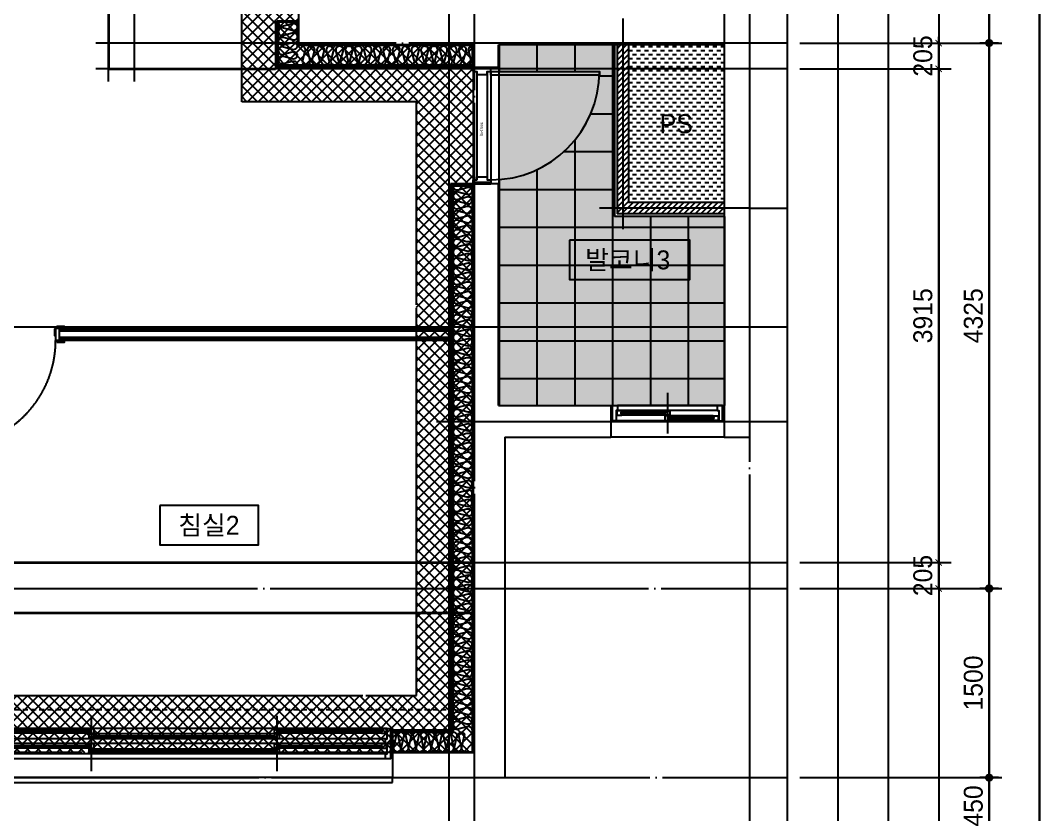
# Model space of a CAD drawing. Header units: millimetres. Extents: x -24416 to 92204, y -190080 to 23760.
# Drawn here: x 76903 to 84983, y -91058 to -84759 of the extents above; entities that cross this region are included whole.
import ezdxf
from ezdxf.enums import TextEntityAlignment as Align
from ezdxf.xclip import XClip

# ---------------------------------------------------------------- set-up
doc = ezdxf.new("R2010")
doc.units = ezdxf.units.MM
doc.header["$LTSCALE"] = 50
doc.header["$XCLIPFRAME"] = 0
for name, pattern in [('AUDIT_D_220706163347-0', [0]), ('CEN', [62, 60, -1, 0, -1]), ('HID', [2.5, 1.5, -1]), ('HIDDEN', [2, 1, -1]), ('U-121B(확장)1$0$H', [1.3, 0.8, -0.5]), ('평면도(기준)$0$CENTER2', [16.25, 15, -0.5, 0.25, -0.5])]:
    doc.linetypes.add(name, pattern=pattern)
doc.layers.get('defpoints').update_dxf_attribs({"color": 139})
for name, color, linetype in [('A-SOL252', 252, 'Continuous'), ('A_HAT', 8, 'Continuous'), ('AA-XXXX-DIMS', 7, 'Continuous'), ('AA-단열-바닥-욕실', 30, 'Continuous'), ('CEN_CON', 1, 'CEN'), ('CEN_WALL', 12, 'CEN'), ('CONC', 2, 'Continuous'), ('dan1', 7, 'HID'), ('DIM', 7, 'AUDIT_D_220706163347-0'), ('DOOR', 4, 'Continuous'), ('ELE3_CON', 7, 'Continuous'), ('ETC', 6, 'Continuous'), ('FIN', 6, 'Continuous'), ('HAT', 9, 'Continuous'), ('INS', 252, 'Continuous'), ('ROM', 7, 'AUDIT_D_220706163347-0'), ('SINA-F-FRAME', 4, 'Continuous'), ('U-121B(확장)1$0$커튼박스', 6, 'Continuous'), ('WAL', 3, 'Continuous'), ('WAL_DRY', 7, 'Continuous'), ('WIN', 4, 'Continuous'), ('X - 단위세대$0$ETC', 6, 'Continuous'), ('바닥타일', 8, 'Continuous'), ('실명', 3, 'AUDIT_D_220706163347-0'), ('실명박스', 7, 'AUDIT_D_220706163347-0'), ('평면도(기준)$0$1.EC-F-DOOR', 4, 'Continuous'), ('평면도(기준)$0$1.EC-F-DOOR-F', 4, 'Continuous'), ('확장', 8, 'HIDDEN')]:
    doc.layers.add(name, color=color, linetype=linetype)
for name, color, linetype, plot in [('AA-CEN', 1, 'CEN', False), ('Defpoint', 135, 'Continuous', False), ('MC', 135, 'Continuous', False), ('X - 단위세대$0$0_임시', 134, 'Continuous', False)]:
    doc.layers.add(name, color=color, linetype=linetype, plot=plot)
doc.styles.add('HAUD01', font='Dotum.ttf')
doc.styles.add('HAUD02', font='Dotum.ttf', dxfattribs={"width": 0.8})
doc.styles.add('맑은고딕', font='malgun.ttf', dxfattribs={"width": 0.9})
doc.dimstyles.new('DIM-50', dxfattribs={"dimscale": 50, "dimtxt": 3, "dimasz": 1, "dimexe": 2, "dimexo": 2, "dimgap": 1, "dimtad": 1, "dimdec": 0, "dimzin": 0, "dimdsep": 46, "dimtxsty": '맑은고딕', "dimblk1": 'DIMDOT', "dimblk2": 'DIMDOT', "dimsah": 1, "dimcen": 0.09, "dimdle": 2, "dimclrd": 7, "dimclre": 7, "dimclrt": 3, "dimadec": 0, "dimazin": 0, "dimtfac": 1, "dimtdec": 0, "dimtix": 1, "dimtmove": 2, "dimatfit": 3, "dimldrblk": 'DIMDOT', "dimfxl": 1, "dimtolj": 1, "dimtzin": 0, "dimarcsym": 0})
doc.dimstyles.new('MCDIM-50', dxfattribs={"dimscale": 50, "dimtxt": 3, "dimasz": 1, "dimexe": 2, "dimexo": 2, "dimgap": 1, "dimtad": 1, "dimdec": 0, "dimzin": 0, "dimdsep": 46, "dimtxsty": '맑은고딕', "dimblk1": 'ARCHTICK', "dimblk2": 'ARCHTICK', "dimsah": 1, "dimcen": 0.09, "dimdle": 2, "dimclrd": 7, "dimclre": 7, "dimclrt": 3, "dimadec": 0, "dimazin": 0, "dimtfac": 1, "dimtdec": 0, "dimtix": 1, "dimtmove": 2, "dimatfit": 3, "dimldrblk": 'ARCHTICK', "dimfxl": 1, "dimtolj": 1, "dimtzin": 0, "dimarcsym": 0})

# ---------------------------------------------------------------- blocks, each defined once
blk = doc.blocks.new('insul1')
blk.add_lwpolyline([(0, 0, 0.480617), (0.146, 0.183), (0.004, 0.817, -1.249969), (0.296, 0.817), (0.154, 0.183, 0.480617), (0.3, 0, 0.480617)], format="xyb")
blk = doc.blocks.new('WIN_이중창_3300-2')
at = {"layer": 'Defpoint'}
for p, q in [((-15, 240), (-15, 0)), ((3285, 240), (3285, 0))]:
    blk.add_line(p, q, dxfattribs=at)
at = {"layer": 'WIN'}
for p, q in [((900, -100), (900, 340)), ((2370, -100), (2370, 340))]:
    blk.add_line(p, q, dxfattribs=at)
at = {"layer": 'WIN', "color": 8}
for p, q in [((3242, 240), (28, 240)), ((880, 237), (73, 237)), ((880, 202), (73, 202)), ((2350, 196), (920, 196)), ((3197, 237), (2390, 237)), ((3197, 202), (2390, 202)), ((3230, 158), (40, 158)), ((3230, 120), (40, 120)), ((880, 117), (73, 117)), ((880, 82), (73, 82)), ((2350, 161), (920, 161)), ((3197, 117), (2390, 117)), ((3197, 82), (2390, 82)), ((3230, 38), (40, 38)), ((3230, 0), (40, 0)), ((2350, 76), (920, 76)), ((2350, 41), (920, 41))]:
    blk.add_line(p, q, dxfattribs=at)
at = {"layer": 'WIN'}
for points in [[(40, 158), (28, 158), (28, 240), (0, 240), (0, 120), (40, 120), (40, 158)], [(73, 216.5), (73, 202), (33, 202), (33, 237), (73, 237), (73, 222.5)], [(887, 222.5), (887, 216.5), (66, 216.5), (66, 222.5), (887, 222.5)], [(880, 216.5), (880, 202), (920, 202), (920, 237), (880, 237), (880, 222.5)], [(920, 175.5), (920, 161), (880, 161), (880, 196), (920, 196), (920, 181.5)], [(2357, 181.5), (2357, 175.5), (913, 175.5), (913, 181.5), (2357, 181.5)], [(2390, 216.5), (2390, 202), (2350, 202), (2350, 237), (2390, 237), (2390, 222.5)], [(2350, 175.5), (2350, 161), (2390, 161), (2390, 196), (2350, 196), (2350, 181.5)], [(3204, 222.5), (3204, 216.5), (2383, 216.5), (2383, 222.5), (3204, 222.5)], [(3197, 216.5), (3197, 202), (3237, 202), (3237, 237), (3197, 237), (3197, 222.5)], [(3230, 158), (3242, 158), (3242, 240), (3270, 240), (3270, 120), (3230, 120), (3230, 158)], [(40, 38), (28, 38), (28, 120), (0, 120), (0, 0), (40, 0), (40, 38)], [(73, 96.5), (73, 82), (33, 82), (33, 117), (73, 117), (73, 102.5)], [(887, 102.5), (887, 96.5), (66, 96.5), (66, 102.5), (887, 102.5)], [(880, 96.5), (880, 82), (920, 82), (920, 117), (880, 117), (880, 102.5)], [(2390, 96.5), (2390, 82), (2350, 82), (2350, 117), (2390, 117), (2390, 102.5)], [(3204, 102.5), (3204, 96.5), (2383, 96.5), (2383, 102.5), (3204, 102.5)], [(3197, 96.5), (3197, 82), (3237, 82), (3237, 117), (3197, 117), (3197, 102.5)], [(3230, 38), (3242, 38), (3242, 120), (3270, 120), (3270, 0), (3230, 0), (3230, 38)], [(920, 55.5), (920, 41), (880, 41), (880, 76), (920, 76), (920, 61.5)], [(2357, 61.5), (2357, 55.5), (913, 55.5), (913, 61.5), (2357, 61.5)], [(2350, 55.5), (2350, 41), (2390, 41), (2390, 76), (2350, 76), (2350, 61.5)]]:
    blk.add_lwpolyline(points, dxfattribs=at)
blk = doc.blocks.new('PD-900(140)')
at = {"layer": 'DOOR'}
for p, q in [((20, 140), (880, 140)), ((20, 110), (880, 110)), ((20, 30), (880, 30)), ((20, 0), (880, 0))]:
    blk.add_line(p, q, dxfattribs=at)
blk.add_lwpolyline([(20, 140), (20, 1000), (50, 1000), (50, 140), (20, 140)], dxfattribs=at)
for points in [[(45, 110), (20, 110), (20, 140), (0, 140), (0, 0), (20, 0), (20, 30), (45, 30)], [(855, 110), (880, 110), (880, 140), (900, 140), (900, 0), (880, 0), (880, 30), (855, 30)]]:
    blk.add_lwpolyline(points, close=True, dxfattribs=at)
blk.add_arc((20, 140), 860, 0, 90, dxfattribs=at)
at = {"layer": 'X - 단위세대$0$0_임시'}
for p, q in [((-10, 0), (-10, 140)), ((910, 0), (910, 140))]:
    blk.add_line(p, q, dxfattribs=at)
at = {"layer": 'X - 단위세대$0$0_임시', "style": 'HAUD02'}
blk.add_text('900(140)', height=20, dxfattribs=at).set_placement((479.3, 65.4), align=Align.MIDDLE)
blk = doc.blocks.new('WIN_900_단창2')
at = {"layer": 'Defpoint'}
for p, q in [((-15, 120), (-15, 0)), ((885, 120), (885, 0))]:
    blk.add_line(p, q, dxfattribs=at)
at = {"layer": 'WIN'}
blk.add_line((435, 220), (435, -100), dxfattribs=at)
at = {"layer": 'WIN', "color": 8}
for p, q in [((830, 120), (40, 120)), ((830, 82), (40, 82)), ((842, 0), (28, 0)), ((415, 79), (73, 79)), ((415, 44), (73, 44)), ((797, 38), (455, 38)), ((797, 3), (455, 3))]:
    blk.add_line(p, q, dxfattribs=at)
at = {"layer": 'WIN'}
for points in [[(40, 82), (28, 82), (28, 0), (0, 0), (0, 120), (40, 120), (40, 82)], [(830, 82), (842, 82), (842, 0), (870, 0), (870, 120), (830, 120), (830, 82)], [(73, 64.5), (73, 79), (33, 79), (33, 44), (73, 44), (73, 58.5)], [(422, 58.5), (422, 64.5), (66, 64.5), (66, 58.5), (422, 58.5)], [(415, 64.5), (415, 79), (455, 79), (455, 44), (415, 44), (415, 58.5)], [(455, 23.5), (455, 38), (415, 38), (415, 3), (455, 3), (455, 17.5)], [(804, 17.5), (804, 23.5), (448, 23.5), (448, 17.5), (804, 17.5)], [(797, 23.5), (797, 38), (837, 38), (837, 3), (797, 3), (797, 17.5)]]:
    blk.add_lwpolyline(points, dxfattribs=at)
blk = doc.blocks.new('A$C3C3C21E6')
at = {"layer": '평면도(기준)$0$1.EC-F-DOOR'}
blk.add_lwpolyline([(70, -210), (70, -1049.6), (106, -1049.6), (106, -210), (70, -210)], dxfattribs=at)
at = {"layer": '평면도(기준)$0$1.EC-F-DOOR', "color": 8}
for points in [[(60, -969.6), (10, -969.6), (10, -789.6), (30, -789.6), (30, -949.6), (60, -949.6)], [(116.1, -969.6), (166.1, -969.6), (166.1, -789.6), (146.1, -789.6), (146.1, -949.6), (116.1, -949.6)]]:
    blk.add_lwpolyline(points, dxfattribs=at)
for points in [[(70, -929.6), (70, -989.6), (60, -989.6), (60, -929.6)], [(106, -929.6), (106, -989.6), (116, -989.6), (116, -929.6)]]:
    blk.add_lwpolyline(points, close=True, dxfattribs=at)
at = {"layer": '평면도(기준)$0$1.EC-F-DOOR', "color": 1, "linetype": '평면도(기준)$0$CENTER2', "ltscale": 6}
blk.add_arc((69.4, -209.7), 840.6, 272.49818, 359.98243, dxfattribs=at)
at = {"layer": '평면도(기준)$0$1.EC-F-DOOR-F'}
for points in [[(60, -110), (40, -110), (0, -110), (0, -98), (60, -98)], [(40, -110), (70, -110), (70, -210), (40, -210)], [(70, -120), (80, -120), (80, -170), (70, -170)], [(910, -120), (900, -120), (900, -170), (910, -170)], [(940, -110), (910, -110), (910, -210), (940, -210)], [(920, -110), (940, -110), (980, -110), (980, -98), (920, -98)], [(0, -222), (60, -222), (60, -210), (0, -210)], [(920, -222), (980, -222), (980, -210), (920, -210)]]:
    blk.add_lwpolyline(points, close=True, dxfattribs=at)
blk = doc.blocks.new('U-121B(확장)1', base_point=(292391.8, -178477.8))
at = {"layer": 'A-SOL252'}
h = blk.add_hatch(dxfattribs=at)
h.set_pattern_fill('DASH', color=256, scale=10, style=0)
h.set_pattern_definition([(0, (0, 1045), (31.75, 31.75), [31.75, -31.75])])
h.paths.add_polyline_path([(317061.8, -172217.8), (316301.8, -172217.8), (316301.8, -173467.8), (317061.8, -173467.8)])
at = {"layer": 'A_HAT'}
h = blk.add_hatch(dxfattribs=at)
h.set_pattern_fill('ANSI31', color=256, scale=10, style=0)
h.set_pattern_definition([(45, (0, 1045), (-22.4506403, 22.4506403), [])])
h.paths.add_polyline_path([(316301.8, -172217.8), (316211.8, -172217.8), (316211.8, -173557.8), (317061.8, -173557.8), (317061.8, -173467.8), (316301.8, -173467.8)])
at = {"layer": '바닥타일'}
h = blk.add_hatch(dxfattribs=at)
h.set_pattern_fill('_USER', color=256, scale=300, double=1, pattern_type=0)
h.set_pattern_definition([(0, (0, 0), (0, 300), []), (90, (0, 0), (-300, 2e-14), [])])
edge = h.paths.add_edge_path()
edge.add_line((315271.8, -175077.8), (315271.8, -173285.7))
edge.add_arc((315211.8, -172427.8), 860, 274.00064, 359.99999)
edge.add_line((316071.8, -172427.8), (315271.8, -172427.8))
edge.add_line((315271.8, -172427.8), (315271.8, -172217.8))
edge.add_line((315271.8, -172217.8), (316191.8, -172217.8))
edge.add_line((316191.8, -172217.8), (316191.8, -173577.8))
edge.add_line((316191.8, -173577.8), (317061.8, -173577.8))
edge.add_line((317061.8, -173577.8), (317061.8, -175077.8))
edge.add_line((317061.8, -175077.8), (315271.8, -175077.8))
at = {"layer": 'CEN_CON'}
for p, q in [((317261.8, -163222.8), (317261.8, -178777.8)), ((315081.8, -178777.8), (315081.8, -170502.8)), ((314781.8, -175202.8), (317561.8, -175202.8)), ((310371.8, -178027.8), (317561.8, -178027.8))]:
    blk.add_line(p, q, dxfattribs=at)
at = {"layer": 'CEN_WALL'}
for p, q in [((312386.8, -172507.8), (312386.8, -163222.8)), ((316256.8, -172007.8), (316256.8, -173677.8)), ((317561.8, -172202.8), (312081.8, -172202.8)), ((317261.8, -173512.8), (316071.8, -173512.8)), ((310361.8, -176527.8), (317561.8, -176527.8))]:
    blk.add_line(p, q, dxfattribs=at)
at = {"layer": 'CONC'}
for p, q in [((313686.8, -172017.8), (313686.8, -172217.8)), ((317261.8, -172017.8), (317261.8, -174877.8)), ((315071.8, -172217.8), (313686.8, -172217.8)), ((315071.8, -172397.8), (315071.8, -172217.8)), ((317061.8, -172217.8), (315271.8, -172217.8)), ((315271.8, -172397.8), (315271.8, -172217.8)), ((317061.8, -172217.8), (317061.8, -174877.8)), ((315271.8, -172397.8), (315071.8, -172397.8)), ((315071.8, -173317.8), (315071.8, -177827.8)), ((315271.8, -173317.8), (315071.8, -173317.8)), ((315271.8, -175077.8), (315271.8, -173317.8)), ((317061.8, -174877.8), (317061.8, -175077.8)), ((317261.8, -174877.8), (317261.8, -175327.8)), ((315271.8, -175077.8), (316161.8, -175077.8)), ((316161.8, -175077.8), (316161.8, -175327.8)), ((317061.8, -175077.8), (317061.8, -175327.8)), ((315321.8, -175327.8), (316161.8, -175327.8)), ((315321.8, -175327.8), (315321.8, -178027.8)), ((317061.8, -175327.8), (317261.8, -175327.8)), ((314431.8, -177827.8), (315071.8, -177827.8)), ((314431.8, -177827.8), (314431.8, -178027.8)), ((314431.8, -178027.8), (315321.8, -178027.8))]:
    blk.add_line(p, q, dxfattribs=at)
at = {"layer": 'dan1'}
for p, q in [((313236.8, -172667.8), (313236.8, -171012.8)), ((314621.8, -172667.8), (313236.8, -172667.8)), ((314621.8, -177377.8), (314621.8, -172667.8)), ((311121.8, -177377.8), (314621.8, -177377.8))]:
    blk.add_line(p, q, dxfattribs=at)
at = {"layer": 'ELE3_CON'}
for p, q in [((317261.8, -169387.8), (317261.8, -172862.8)), ((317061.8, -169587.8), (317061.8, -172862.8)), ((317061.8, -175327.8), (316161.8, -175327.8)), ((314431.8, -178027.8), (311131.8, -178027.8))]:
    blk.add_line(p, q, dxfattribs=at)
at = {"layer": 'FIN'}
for p in [(316191.8, -172217.8), (317061.8, -173577.8)]:
    blk.add_line(p, (316191.8, -173577.8), dxfattribs=at)
at = {"layer": 'INS'}
for p, q in [((313526.8, -172377.8), (313526.8, -172037.8)), ((313681.8, -172037.8), (313526.8, -172037.8)), ((313681.8, -172222.8), (313681.8, -172037.8)), ((315066.8, -172222.8), (313681.8, -172222.8)), ((315066.8, -172377.8), (315066.8, -172222.8)), ((315066.8, -172377.8), (313526.8, -172377.8)), ((314911.8, -177667.8), (314911.8, -173337.8)), ((315066.8, -173337.8), (314911.8, -173337.8)), ((315066.8, -177822.8), (315066.8, -173337.8)), ((314416.8, -177667.8), (314911.8, -177667.8)), ((314416.8, -177822.8), (315066.8, -177822.8))]:
    blk.add_line(p, q, dxfattribs=at)
for points in [[(313526.8, -172037.8, 0.524856), (313567.4, -172065.8), (313636.1, -172047.2, -1.449198), (313636.1, -172103.3), (313567.4, -172084.7, 0.524856), (313526.8, -172112.8, 0.524856), (313567.4, -172140.8), (313636.1, -172122.2, -1.449198), (313636.1, -172178.3), (313567.4, -172159.7, 0.524856), (313526.8, -172187.8, 0.524856), (313567.4, -172215.8), (313636.1, -172197.2, -1.449198), (313636.1, -172253.3), (313567.4, -172234.7, 0.524856), (313526.8, -172262.8, 0.524856), (313567.4, -172290.8), (313636.1, -172272.2, -1.449198), (313636.1, -172328.3), (313567.4, -172309.7, 0.524856), (313526.8, -172337.8, 0.524856), (313567.4, -172365.8), (313636.1, -172347.2, -0.551833), (313676.7, -172377.8, -0.551833)], [(315061.8, -172227.8, 0.524856), (315033.7, -172268.4), (315052.3, -172337.1, -1.449198), (314996.2, -172337.1), (315014.8, -172268.4, 0.524856), (314986.8, -172227.8, 0.524856), (314958.7, -172268.4), (314977.3, -172337.1, -1.449198), (314921.2, -172337.1), (314939.8, -172268.4, 0.524856), (314911.8, -172227.8, 0.524856), (314883.7, -172268.4), (314902.3, -172337.1, -1.449198), (314846.2, -172337.1), (314864.8, -172268.4, 0.524856), (314836.8, -172227.8, 0.524856), (314808.7, -172268.4), (314827.3, -172337.1, -1.449198), (314771.2, -172337.1), (314789.8, -172268.4, 0.524856), (314761.8, -172227.8, 0.524856), (314733.7, -172268.4), (314752.3, -172337.1, -1.449198), (314696.2, -172337.1), (314714.8, -172268.4, 0.524856), (314686.8, -172227.8, 0.524856), (314658.7, -172268.4), (314677.3, -172337.1, -1.449198), (314621.2, -172337.1), (314639.8, -172268.4, 0.524856), (314611.8, -172227.8, 0.524856), (314583.7, -172268.4), (314602.3, -172337.1, -1.449198), (314546.2, -172337.1), (314564.8, -172268.4, 0.524856), (314536.8, -172227.8, 0.524856), (314508.7, -172268.4), (314527.3, -172337.1, -1.449198), (314471.2, -172337.1), (314489.8, -172268.4, 0.524856), (314461.8, -172227.8, 0.524856), (314433.7, -172268.4), (314452.3, -172337.1, -1.449198), (314396.2, -172337.1), (314414.8, -172268.4, 0.524856), (314386.8, -172227.8, 0.524856), (314358.7, -172268.4), (314377.3, -172337.1, -1.449198), (314321.2, -172337.1), (314339.8, -172268.4, 0.524856), (314311.8, -172227.8, 0.524856), (314283.7, -172268.4), (314302.3, -172337.1, -1.449198), (314246.2, -172337.1), (314264.8, -172268.4, 0.524856), (314236.8, -172227.8, 0.524856), (314208.7, -172268.4), (314227.3, -172337.1, -1.449198), (314171.2, -172337.1), (314189.8, -172268.4, 0.524856), (314161.8, -172227.8, 0.524856), (314133.7, -172268.4), (314152.3, -172337.1, -1.449198), (314096.2, -172337.1), (314114.8, -172268.4, 0.524856), (314086.8, -172227.8, 0.524856), (314058.7, -172268.4), (314077.3, -172337.1, -1.449198), (314021.2, -172337.1), (314039.8, -172268.4, 0.524856), (314011.8, -172227.8, 0.524856), (313983.7, -172268.4), (314002.3, -172337.1, -1.449198), (313946.2, -172337.1), (313964.8, -172268.4, 0.524856), (313936.8, -172227.8, 0.524856), (313908.7, -172268.4), (313927.3, -172337.1, -1.449198), (313871.2, -172337.1), (313889.8, -172268.4, 0.524856), (313861.8, -172227.8, 0.524856), (313833.7, -172268.4), (313852.3, -172337.1, -1.449198), (313796.2, -172337.1), (313814.8, -172268.4, 0.524856), (313786.8, -172227.8, 0.524856), (313758.7, -172268.4), (313777.3, -172337.1, -1.449198), (313721.2, -172337.1), (313739.8, -172268.4, 0.524856), (313711.8, -172227.8)], [(314911.8, -173337.8, 0.524856), (314952.4, -173365.8), (315021.1, -173347.2, -1.449198), (315021.1, -173403.3), (314952.4, -173384.7, 0.524856), (314911.8, -173412.8, 0.524856), (314952.4, -173440.8), (315021.1, -173422.2, -1.449198), (315021.1, -173478.3), (314952.4, -173459.7, 0.524856), (314911.8, -173487.8, 0.524856), (314952.4, -173515.8), (315021.1, -173497.2, -1.449198), (315021.1, -173553.3), (314952.4, -173534.7, 0.524856), (314911.8, -173562.8, 0.524856), (314952.4, -173590.8), (315021.1, -173572.2, -1.449198), (315021.1, -173628.3), (314952.4, -173609.7, 0.524856), (314911.8, -173637.8, 0.524856), (314952.4, -173665.8), (315021.1, -173647.2, -1.449198), (315021.1, -173703.3), (314952.4, -173684.7, 0.524856), (314911.8, -173712.8, 0.524856), (314952.4, -173740.8), (315021.1, -173722.2, -1.449198), (315021.1, -173778.3), (314952.4, -173759.7, 0.524856), (314911.8, -173787.8, 0.524856), (314952.4, -173815.8), (315021.1, -173797.2, -1.449198), (315021.1, -173853.3), (314952.4, -173834.7, 0.524856), (314911.8, -173862.8, 0.524856), (314952.4, -173890.8), (315021.1, -173872.2, -1.449198), (315021.1, -173928.3), (314952.4, -173909.7, 0.524856), (314911.8, -173937.8, 0.524856), (314952.4, -173965.8), (315021.1, -173947.2, -1.449198), (315021.1, -174003.3), (314952.4, -173984.7, 0.524856), (314911.8, -174012.8, 0.524856), (314952.4, -174040.8), (315021.1, -174022.2, -1.449198), (315021.1, -174078.3), (314952.4, -174059.7, 0.524856), (314911.8, -174087.8, 0.524856), (314952.4, -174115.8), (315021.1, -174097.2, -1.449198), (315021.1, -174153.3), (314952.4, -174134.7, 0.524856), (314911.8, -174162.8, 0.524856), (314952.4, -174190.8), (315021.1, -174172.2, -1.449198), (315021.1, -174228.3), (314952.4, -174209.7, 0.524856), (314911.8, -174237.8, 0.524856), (314952.4, -174265.8), (315021.1, -174247.2, -1.449198), (315021.1, -174303.3), (314952.4, -174284.7, 0.524856), (314911.8, -174312.8, 0.524856), (314952.4, -174340.8), (315021.1, -174322.2, -1.449198), (315021.1, -174378.3), (314952.4, -174359.7, 0.524856), (314911.8, -174387.8, 0.524856), (314952.4, -174415.8), (315021.1, -174397.2, -1.449198), (315021.1, -174453.3), (314952.4, -174434.7, 0.524856), (314911.8, -174462.8, 0.524856), (314952.4, -174490.8), (315021.1, -174472.2, -1.449198), (315021.1, -174528.3), (314952.4, -174509.7, 0.524856), (314911.8, -174537.8, 0.524856), (314952.4, -174565.8), (315021.1, -174547.2, -1.449198), (315021.1, -174603.3), (314952.4, -174584.7, 0.524856), (314911.8, -174612.8, 0.524856), (314952.4, -174640.8), (315021.1, -174622.2, -1.449198), (315021.1, -174678.3), (314952.4, -174659.7, 0.524856), (314911.8, -174687.8, 0.524856), (314952.4, -174715.8), (315021.1, -174697.2, -1.449198), (315021.1, -174753.3), (314952.4, -174734.7, 0.524856), (314911.8, -174762.8, 0.524856), (314952.4, -174790.8), (315021.1, -174772.2, -1.449198), (315021.1, -174828.3), (314952.4, -174809.7, 0.524856), (314911.8, -174837.8, 0.524856), (314952.4, -174865.8), (315021.1, -174847.2, -1.449198), (315021.1, -174903.3), (314952.4, -174884.7, 0.524856), (314911.8, -174912.8, 0.524856), (314952.4, -174940.8), (315021.1, -174922.2, -1.449198), (315021.1, -174978.3), (314952.4, -174959.7, 0.524856), (314911.8, -174987.8, 0.524856), (314952.4, -175015.8), (315021.1, -174997.2, -1.449198), (315021.1, -175053.3), (314952.4, -175034.7, 0.524856), (314911.8, -175062.8, 0.524856), (314952.4, -175090.8), (315021.1, -175072.2, -1.449198), (315021.1, -175128.3), (314952.4, -175109.7, 0.524856), (314911.8, -175137.8, 0.524856), (314952.4, -175165.8), (315021.1, -175147.2, -1.449198), (315021.1, -175203.3), (314952.4, -175184.7, 0.524856), (314911.8, -175212.8, 0.524856), (314952.4, -175240.8), (315021.1, -175222.2, -1.449198), (315021.1, -175278.3), (314952.4, -175259.7, 0.524856), (314911.8, -175287.8, 0.524856), (314952.4, -175315.8), (315021.1, -175297.2, -1.449198), (315021.1, -175353.3), (314952.4, -175334.7, 0.524856), (314911.8, -175362.8, 0.524856), (314952.4, -175390.8), (315021.1, -175372.2, -1.449198), (315021.1, -175428.3), (314952.4, -175409.7, 0.524856), (314911.8, -175437.8, 0.524856), (314952.4, -175465.8), (315021.1, -175447.2, -1.449198), (315021.1, -175503.3), (314952.4, -175484.7, 0.524856), (314911.8, -175512.8, 0.524856), (314952.4, -175540.8), (315021.1, -175522.2, -1.449198), (315021.1, -175578.3), (314952.4, -175559.7, 0.524856), (314911.8, -175587.8, 0.524856), (314952.4, -175615.8), (315021.1, -175597.2, -1.449198), (315021.1, -175653.3), (314952.4, -175634.7, 0.524856), (314911.8, -175662.8, 0.524856), (314952.4, -175690.8), (315021.1, -175672.2, -1.449198), (315021.1, -175728.3), (314952.4, -175709.7, 0.524856), (314911.8, -175737.8, 0.524856), (314952.4, -175765.8), (315021.1, -175747.2, -1.449198), (315021.1, -175803.3), (314952.4, -175784.7, 0.524856), (314911.8, -175812.8, 0.524856), (314952.4, -175840.8), (315021.1, -175822.2, -1.449198), (315021.1, -175878.3), (314952.4, -175859.7, 0.524856), (314911.8, -175887.8, 0.524856), (314952.4, -175915.8), (315021.1, -175897.2, -1.449198), (315021.1, -175953.3), (314952.4, -175934.7, 0.524856), (314911.8, -175962.8, 0.524856), (314952.4, -175990.8), (315021.1, -175972.2, -1.449198), (315021.1, -176028.3), (314952.4, -176009.7, 0.524856), (314911.8, -176037.8, 0.524856), (314952.4, -176065.8), (315021.1, -176047.2, -1.449198), (315021.1, -176103.3), (314952.4, -176084.7, 0.524856), (314911.8, -176112.8, 0.524856), (314952.4, -176140.8), (315021.1, -176122.2, -1.449198), (315021.1, -176178.3), (314952.4, -176159.7, 0.524856), (314911.8, -176187.8, 0.524856), (314952.4, -176215.8), (315021.1, -176197.2, -1.449198), (315021.1, -176253.3), (314952.4, -176234.7, 0.524856), (314911.8, -176262.8, 0.524856), (314952.4, -176290.8), (315021.1, -176272.2, -1.449198), (315021.1, -176328.3), (314952.4, -176309.7, 0.524856), (314911.8, -176337.8, 0.524856), (314952.4, -176365.8), (315021.1, -176347.2, -1.449198), (315021.1, -176403.3), (314952.4, -176384.7, 0.524856), (314911.8, -176412.8, 0.524856), (314952.4, -176440.8), (315021.1, -176422.2, -1.449198), (315021.1, -176478.3), (314952.4, -176459.7, 0.524856), (314911.8, -176487.8, 0.524856), (314952.4, -176515.8), (315021.1, -176497.2, -1.449198), (315021.1, -176553.3), (314952.4, -176534.7, 0.524856), (314911.8, -176562.8, 0.524856), (314952.4, -176590.8), (315021.1, -176572.2, -1.449198), (315021.1, -176628.3), (314952.4, -176609.7, 0.524856), (314911.8, -176637.8, 0.524856), (314952.4, -176665.8), (315021.1, -176647.2, -1.449198), (315021.1, -176703.3), (314952.4, -176684.7, 0.524856), (314911.8, -176712.8, 0.524856), (314952.4, -176740.8), (315021.1, -176722.2, -1.449198), (315021.1, -176778.3), (314952.4, -176759.7, 0.524856), (314911.8, -176787.8, 0.524856), (314952.4, -176815.8), (315021.1, -176797.2, -1.449198), (315021.1, -176853.3), (314952.4, -176834.7, 0.524856), (314911.8, -176862.8, 0.524856), (314952.4, -176890.8), (315021.1, -176872.2, -1.449198), (315021.1, -176928.3), (314952.4, -176909.7, 0.524856), (314911.8, -176937.8, 0.524856), (314952.4, -176965.8), (315021.1, -176947.2, -1.449198), (315021.1, -177003.3), (314952.4, -176984.7, 0.524856), (314911.8, -177012.8, 0.524856), (314952.4, -177040.8), (315021.1, -177022.2, -1.449198), (315021.1, -177078.3), (314952.4, -177059.7, 0.524856), (314911.8, -177087.8, 0.524856), (314952.4, -177115.8), (315021.1, -177097.2, -1.449198), (315021.1, -177153.3), (314952.4, -177134.7, 0.524856), (314911.8, -177162.8, 0.524856), (314952.4, -177190.8), (315021.1, -177172.2, -1.449198), (315021.1, -177228.3), (314952.4, -177209.7, 0.524856), (314911.8, -177237.8, 0.524856), (314952.4, -177265.8), (315021.1, -177247.2, -1.449198), (315021.1, -177303.3), (314952.4, -177284.7, 0.524856), (314911.8, -177312.8, 0.524856), (314952.4, -177340.8), (315021.1, -177322.2, -1.449198), (315021.1, -177378.3), (314952.4, -177359.7, 0.524856), (314911.8, -177387.8, 0.524856), (314952.4, -177415.8), (315021.1, -177397.2, -1.449198), (315021.1, -177453.3), (314952.4, -177434.7, 0.524856), (314911.8, -177462.8, 0.524856), (314952.4, -177490.8), (315021.1, -177472.2, -1.449198), (315021.1, -177528.3), (314952.4, -177509.7, 0.524856), (314911.8, -177537.8, 0.524856), (314952.4, -177565.8), (315021.1, -177547.2, -1.449198), (315021.1, -177603.3), (314952.4, -177584.7, 0.524856), (314911.8, -177612.8, 0.524856), (314952.4, -177640.8), (315021.1, -177622.2, -0.524933), (315061.8, -177650.3, -0.524933)]]:
    blk.add_lwpolyline(points, format="xyb", dxfattribs=at)
at = {"layer": 'MC'}
for p, q in [((312181.8, -172507.8), (312181.8, -163322.8)), ((314881.8, -178777.8), (314881.8, -170502.8)), ((317561.8, -172407.8), (312081.8, -172407.8)), ((306726.8, -174452.8), (317561.8, -174452.8)), ((310361.8, -176322.8), (317561.8, -176322.8))]:
    blk.add_line(p, q, dxfattribs=at)
at = {"layer": 'U-121B(확장)1$0$커튼박스', "linetype": 'U-121B(확장)1$0$H'}
blk.add_line((310851.8, -177487.8), (314891.8, -177487.8), dxfattribs=at)
at = {"layer": 'WAL'}
for p, q in [((316211.8, -172217.8), (316211.8, -173557.8)), ((316301.8, -172217.8), (316301.8, -173467.8)), ((317061.8, -173467.8), (316301.8, -173467.8)), ((317061.8, -173557.8), (316211.8, -173557.8))]:
    blk.add_line(p, q, dxfattribs=at)
at = {"layer": 'WAL_DRY'}
for p, q in [((313506.8, -172397.8), (313506.8, -172017.8)), ((313686.8, -172027.8), (313516.8, -172027.8)), ((313516.8, -172387.8), (313516.8, -172027.8)), ((315071.8, -172397.8), (313506.8, -172397.8)), ((315071.8, -172387.8), (313516.8, -172387.8)), ((314891.8, -177647.8), (314891.8, -173317.8)), ((315071.8, -173317.8), (314891.8, -173317.8)), ((314901.8, -177657.8), (314901.8, -173327.8)), ((315071.8, -173327.8), (314901.8, -173327.8)), ((314891.8, -174462.8), (311791.8, -174462.8)), ((314891.8, -174475.3), (311791.8, -174475.3)), ((314891.8, -174487.8), (311791.8, -174487.8)), ((314891.8, -174537.8), (311791.8, -174537.8)), ((314891.8, -174550.3), (311791.8, -174550.3)), ((314891.8, -174562.8), (311791.8, -174562.8)), ((314416.8, -177647.8), (314891.8, -177647.8)), ((314416.8, -177657.8), (314901.8, -177657.8))]:
    blk.add_line(p, q, dxfattribs=at)
at = {"layer": 'X - 단위세대$0$ETC'}
blk.add_lwpolyline([(314431.8, -178067.8), (314431.8, -178027.8), (311131.8, -178027.8), (311131.8, -178067.8), (314431.8, -178067.8)], dxfattribs=at)
at = {"layer": '확장', "ltscale": 0.5, "const_width": 20}
blk.add_lwpolyline([(312181.8, -164107.8), (312181.8, -172407.8), (313506.8, -172407.8)], dxfattribs=at)
at = {"layer": '확장', "ltscale": 0.5, "const_width": 20, "flags": 128}
for points in [[(315071.8, -176322.8), (310671.8, -176322.8)], [(315071.8, -176722.8), (310671.8, -176722.8)]]:
    blk.add_lwpolyline(points, dxfattribs=at)
blk.add_blockref('WIN_900_단창2', (316176.8, -175197.8))
at = {"layer": 'DOOR', "rotation": 270}
blk.add_blockref('PD-900(140)', (315071.8, -172407.8), dxfattribs=at)
at = {"layer": 'INS', "xscale": 150, "yscale": 150, "zscale": 150, "row_count": 1, "column_count": 10, "row_spacing": 0, "column_spacing": 60}
blk.add_blockref('insul1', (314416.8, -177817.8), dxfattribs=at)
at = {"layer": 'SINA-F-FRAME'}
blk.add_blockref('A$C3C3C21E6', (310851.8, -174352.8), dxfattribs=at)
at = {"layer": 'WIN'}
blk.add_blockref('WIN_이중창_3300-2', (311146.8, -177877.8), dxfattribs=at)
blk = doc.blocks.new('A$C415C5DAF')
at = {"layer": 'CEN_CON'}
blk.add_line((70197.4, -104625.9), (70497.4, -104625.9), dxfattribs=at)
at = {"layer": '실명박스'}
for points in [[(68771, -104878.4), (68771, -105190.9), (69723.6, -105190.9), (69723.6, -104878.4)], [(65523, -106983), (65523, -107295.5), (66304.6, -107295.5), (66304.6, -106983)]]:
    blk.add_lwpolyline(points, close=True, dxfattribs=at)
at = {"layer": 'ROM', "color": 3, "style": 'HAUD01'}
blk.add_text('PS', height=150, dxfattribs=at).set_placement((69617.4, -103955.9), align=Align.MIDDLE)
at = {"layer": '실명', "style": 'HAUD01'}
for s, p in [('발코니3', (69232.6, -105033.6)), ('침실2', (65912.4, -107137))]:
    blk.add_text(s, height=150, dxfattribs=at).set_placement(p, align=Align.MIDDLE)
blk = doc.blocks.new('A$C1CAF0AFA')
at = {"layer": 'ETC'}
h = blk.add_hatch(dxfattribs=at)
h.set_pattern_fill('CROSS', color=256, scale=10, angle=45)
h.set_pattern_definition([(45, (110765.9, -23760), (7e-15, 89.80256), [31.75, -95.25]), (135, (110788.35, -23760), (-89.80256, 7e-15), [31.75, -95.25])])
h.paths.add_polyline_path([(60292.8, -106943.8), (60292.8, -105138.8), (62232.8, -105138.8), (62232.8, -106023.8), (62682.8, -106023.8), (62682.8, -106943.8)])
h.paths.add_polyline_path([(60032.8, -114773.8), (61812.8, -114773.8), (61812.8, -113493.8), (60032.8, -113493.8)])
h.paths.add_polyline_path([(59902.8, -114773.8), (58062.8, -114773.8), (58062.8, -113483.8), (59902.8, -113483.8)])
h.paths.add_polyline_path([(80696.7, -111573.8), (82486.7, -111573.8), (82486.7, -110073.8), (81616.7, -110073.8), (81616.7, -108713.8), (80696.7, -108713.8)])
at = {"layer": 'HAT'}
h = blk.add_hatch(dxfattribs=at)
h.set_pattern_fill('_USER', color=5, scale=60, angle=45, double=1, pattern_type=0)
h.set_pattern_definition([(45, (0, -23760), (-42.426407, 42.426407), []), (135, (0, -23760), (-42.426407, -42.426407), [])])
h.paths.add_polyline_path([(58062.8, -106178.8), (58062.8, -105728.8), (60182.8, -105728.8), (60182.8, -107143.8), (62682.8, -107143.8), (62682.8, -105138.8), (66222.8, -105138.8), (66222.8, -108298.8), (68072.8, -108298.8), (68072.8, -108148.8), (69472.8, -108148.8), (69472.8, -108298.8), (72022.8, -108298.8), (72022.8, -108748.8), (66282.8, -108748.8), (66282.8, -108426.3), (66082.8, -108426.3), (66082.8, -108748.8), (65772.8, -108748.8), (65772.8, -105588.8), (63132.8, -105588.8), (63132.8, -107593.8), (62062.8, -107593.8), (62062.8, -107303.8), (61862.8, -107303.8), (61862.8, -107593.8), (59732.8, -107593.8), (59732.8, -106178.8)])
h.paths.add_polyline_path([(72582.8, -107433.8), (72582.8, -107598.8), (72722.8, -107598.8), (72722.8, -108748.8), (72272.8, -108748.8), (72272.8, -108048.8), (72132.8, -108048.8), (72132.8, -106983.8), (74652.8, -106983.8), (74652.8, -100603.8), (79107.8, -100603.8), (79107.8, -106063.8), (78657.8, -106063.8), (78657.8, -101053.8), (75102.8, -101053.8), (75102.8, -106908.8), (74772.8, -106908.8), (74772.8, -107108.8), (75102.8, -107108.8), (75102.8, -107433.8)])
h.paths.add_polyline_path([(71572.8, -110688.8), (76542.8, -110688.8), (76542.8, -113873.8), (80042.8, -113873.8), (80042.8, -109163.8), (78657.8, -109163.8), (78657.8, -106263.8), (79107.8, -106263.8), (79107.8, -108713.8), (80492.8, -108713.8), (80492.8, -114323.8), (76092.8, -114323.8), (76092.8, -111138.8), (72022.8, -111138.8), (72022.8, -114773.8), (61922.8, -114773.8), (61922.8, -113283.8), (58062.8, -113283.8), (58062.8, -109738.8), (58512.8, -109738.8), (58512.8, -112833.8), (61862.8, -112833.8), (61862.8, -113123.8), (62062.8, -113123.8), (62062.8, -112833.8), (62372.8, -112833.8), (62372.8, -114323.8), (71572.8, -114323.8)])
at = {"layer": 'AA-CEN', "color": 4}
blk.add_lwpolyline([(71572.8, -110688.8), (76542.8, -110688.8), (76542.8, -113873.8), (80042.8, -113873.8), (80042.8, -109163.8), (78657.8, -109163.8), (78657.8, -106263.8), (79107.8, -106263.8), (79107.8, -108713.8), (80492.8, -108713.8), (80492.8, -114323.8), (76092.8, -114323.8), (76092.8, -111138.8), (72022.8, -111138.8)], dxfattribs=at)
at = {"layer": 'AA-CEN'}
blk.add_lwpolyline([(80696.7, -111573.8), (82486.7, -111573.8), (82486.7, -110073.8), (81616.7, -110073.8), (81616.7, -108713.8), (80696.7, -108713.8), (80696.7, -111573.8)], dxfattribs=at)
blk = doc.blocks.new('DIMDOT')
at = {"layer": 'AA-XXXX-DIMS'}
for p, q in [((-1.5, 0), (1.5, 0)), ((0, -1.5), (0, 1.5))]:
    blk.add_line(p, q, dxfattribs=at)
for radius in [0.5, 0.25]:
    blk.add_circle((0, 0), radius, dxfattribs=at)
blk = doc.blocks.new('*D309')
at = {"layer": 'defpoints', "color": 0, "transparency": 16777216}
for p in [(35915.7, -113023.8), (37515.7, -113023.8), (35915.7, -114523.8)]:
    blk.add_point(p, dxfattribs=at)
at = {"layer": 'DIM', "color": 7, "lineweight": -2, "transparency": 16777216}
for p, q in [((36015.7, -113023.8), (37615.7, -113023.8)), ((37515.7, -114473.8), (37515.7, -113073.8)), ((36015.7, -114523.8), (37615.7, -114523.8))]:
    blk.add_line(p, q, dxfattribs=at)
at = {"layer": 'DIM', "color": 7, "lineweight": -2, "transparency": 16777216, "xscale": 50, "yscale": 50, "zscale": 50}
for p, rotation in [((37515.7, -113023.8), 90), ((37515.7, -114523.8), 270)]:
    blk.add_blockref('DIMDOT', p, dxfattribs=dict(at, rotation=rotation))
at = {"layer": 'DIM', "color": 3, "transparency": 16777216, "insert": (37390.6, -113773.8), "char_height": 150, "attachment_point": 5, "rotation": 90, "style": 'HAUD01'}
blk.add_mtext('\\A1;1500', dxfattribs=at)
blk = doc.blocks.new('*D310')
at = {"layer": 'defpoints', "color": 0, "transparency": 16777216}
for p in [(35915.7, -108698.8), (37515.7, -108698.8), (35915.7, -113023.8)]:
    blk.add_point(p, dxfattribs=at)
at = {"layer": 'DIM', "color": 7, "lineweight": -2, "transparency": 16777216}
for p, q in [((36015.7, -108698.8), (37615.7, -108698.8)), ((37515.7, -112973.8), (37515.7, -108748.8)), ((36015.7, -113023.8), (37615.7, -113023.8))]:
    blk.add_line(p, q, dxfattribs=at)
at = {"layer": 'DIM', "color": 7, "lineweight": -2, "transparency": 16777216, "xscale": 50, "yscale": 50, "zscale": 50}
for p, rotation in [((37515.7, -108698.8), 90), ((37515.7, -113023.8), 270)]:
    blk.add_blockref('DIMDOT', p, dxfattribs=dict(at, rotation=rotation))
at = {"layer": 'DIM', "color": 3, "transparency": 16777216, "insert": (37390.6, -110861.3), "char_height": 150, "attachment_point": 5, "rotation": 90, "style": 'HAUD01'}
blk.add_mtext('\\A1;4325', dxfattribs=at)
blk = doc.blocks.new('*D311')
at = {"layer": 'defpoints', "color": 0, "transparency": 16777216}
for p in [(35915.7, -106163.8), (37515.7, -106163.8), (35915.7, -108698.8)]:
    blk.add_point(p, dxfattribs=at)
at = {"layer": 'DIM', "color": 7, "lineweight": -2, "transparency": 16777216}
for p, q in [((36015.7, -106163.8), (37615.7, -106163.8)), ((37515.7, -108648.8), (37515.7, -106213.8)), ((36015.7, -108698.8), (37615.7, -108698.8))]:
    blk.add_line(p, q, dxfattribs=at)
at = {"layer": 'DIM', "color": 7, "lineweight": -2, "transparency": 16777216, "xscale": 50, "yscale": 50, "zscale": 50}
for p, rotation in [((37515.7, -106163.8), 90), ((37515.7, -108698.8), 270)]:
    blk.add_blockref('DIMDOT', p, dxfattribs=dict(at, rotation=rotation))
at = {"layer": 'DIM', "color": 3, "transparency": 16777216, "insert": (37390.6, -107431.3), "char_height": 150, "attachment_point": 5, "rotation": 90, "style": 'HAUD01'}
blk.add_mtext('\\A1;2535', dxfattribs=at)
blk = doc.blocks.new('*D314')
at = {"layer": 'defpoints', "color": 0, "transparency": 16777216}
for p in [(35910.7, -99818.8), (37915.7, -99818.8), (35915.7, -114973.8)]:
    blk.add_point(p, dxfattribs=at)
at = {"layer": 'DIM', "color": 7, "lineweight": -2, "transparency": 16777216}
for p, q in [((36010.7, -99818.8), (38015.7, -99818.8)), ((37915.7, -114923.8), (37915.7, -99868.8)), ((36015.7, -114973.8), (38015.7, -114973.8))]:
    blk.add_line(p, q, dxfattribs=at)
at = {"layer": 'DIM', "color": 7, "lineweight": -2, "transparency": 16777216, "xscale": 50, "yscale": 50, "zscale": 50}
for p, rotation in [((37915.7, -99818.8), 90), ((37915.7, -114973.8), 270)]:
    blk.add_blockref('DIMDOT', p, dxfattribs=dict(at, rotation=rotation))
at = {"layer": 'DIM', "color": 3, "transparency": 16777216, "insert": (37787.8, -106351.3), "char_height": 150, "attachment_point": 5, "rotation": 90, "style": 'HAUD01'}
blk.add_mtext('\\A1;15155', dxfattribs=at)
blk = doc.blocks.new('_ArchTick')
at = {"color": 0, "linetype": 'ByBlock', "const_width": 0.15}
blk.add_lwpolyline([(-0.5, -0.5), (0.5, 0.5)], dxfattribs=at)
blk = doc.blocks.new('*D315')
at = {"layer": 'defpoints', "color": 0, "linetype": 'ByBlock', "transparency": 16777216}
for p in [(35915.7, -112818.8), (37115.7, -112818.8), (35915.7, -113023.8)]:
    blk.add_point(p, dxfattribs=at)
at = {"layer": 'DIM', "color": 7, "linetype": 'ByBlock', "lineweight": -2, "transparency": 16777216}
for p, q in [((37115.7, -112818.8), (37115.7, -112768.8)), ((36015.7, -112818.8), (37215.7, -112818.8)), ((37115.7, -113023.8), (37115.7, -112818.8)), ((36015.7, -113023.8), (37215.7, -113023.8)), ((37115.7, -113023.8), (37115.7, -113073.8))]:
    blk.add_line(p, q, dxfattribs=at)
at = {"layer": 'DIM', "color": 7, "linetype": 'ByBlock', "lineweight": -2, "transparency": 16777216, "xscale": 50, "yscale": 50, "zscale": 50}
for p, rotation in [((37115.7, -112818.8), 270), ((37115.7, -113023.8), 90)]:
    blk.add_blockref('_ArchTick', p, dxfattribs=dict(at, rotation=rotation))
at = {"layer": 'DIM', "color": 3, "linetype": 'ByBlock', "transparency": 16777216, "insert": (36990.6, -112921.3), "char_height": 150, "attachment_point": 5, "rotation": 90, "style": 'HAUD01'}
blk.add_mtext('\\A1;205', dxfattribs=at)
blk = doc.blocks.new('*D316')
at = {"layer": 'defpoints', "color": 0, "linetype": 'ByBlock', "transparency": 16777216}
for p in [(35915.7, -108903.8), (37115.7, -108903.8), (35915.7, -112818.8)]:
    blk.add_point(p, dxfattribs=at)
at = {"layer": 'DIM', "color": 7, "linetype": 'ByBlock', "lineweight": -2, "transparency": 16777216}
for p, q in [((37115.7, -112918.8), (37115.7, -108803.8)), ((36015.7, -108903.8), (37215.7, -108903.8)), ((36015.7, -112818.8), (37215.7, -112818.8))]:
    blk.add_line(p, q, dxfattribs=at)
at = {"layer": 'DIM', "color": 7, "linetype": 'ByBlock', "lineweight": -2, "transparency": 16777216, "xscale": 50, "yscale": 50, "zscale": 50}
for p, rotation in [((37115.7, -108903.8), 90), ((37115.7, -112818.8), 270)]:
    blk.add_blockref('_ArchTick', p, dxfattribs=dict(at, rotation=rotation))
at = {"layer": 'DIM', "color": 3, "linetype": 'ByBlock', "transparency": 16777216, "insert": (36990.6, -110861.3), "char_height": 150, "attachment_point": 5, "rotation": 90, "style": 'HAUD01'}
blk.add_mtext('\\A1;3915', dxfattribs=at)
blk = doc.blocks.new('*D317')
at = {"layer": 'defpoints', "color": 0, "linetype": 'ByBlock', "transparency": 16777216}
for p in [(35915.7, -108698.8), (37115.7, -108698.8), (35915.7, -108903.8)]:
    blk.add_point(p, dxfattribs=at)
at = {"layer": 'DIM', "color": 7, "linetype": 'ByBlock', "lineweight": -2, "transparency": 16777216}
for p, q in [((37115.7, -108698.8), (37115.7, -108648.8)), ((36015.7, -108698.8), (37215.7, -108698.8)), ((37115.7, -108903.8), (37115.7, -108698.8)), ((36015.7, -108903.8), (37215.7, -108903.8)), ((37115.7, -108903.8), (37115.7, -108953.8))]:
    blk.add_line(p, q, dxfattribs=at)
at = {"layer": 'DIM', "color": 7, "linetype": 'ByBlock', "lineweight": -2, "transparency": 16777216, "xscale": 50, "yscale": 50, "zscale": 50}
for p, rotation in [((37115.7, -108698.8), 270), ((37115.7, -108903.8), 90)]:
    blk.add_blockref('_ArchTick', p, dxfattribs=dict(at, rotation=rotation))
at = {"layer": 'DIM', "color": 3, "linetype": 'ByBlock', "transparency": 16777216, "insert": (36990.6, -108801.3), "char_height": 150, "attachment_point": 5, "rotation": 90, "style": 'HAUD01'}
blk.add_mtext('\\A1;205', dxfattribs=at)
blk = doc.blocks.new('*D81')
at = {"layer": 'defpoints', "color": 0, "transparency": 16777216}
for p in [(35915.7, -114523.8), (37515.7, -114523.8), (35915.7, -114973.8)]:
    blk.add_point(p, dxfattribs=at)
at = {"layer": 'DIM', "color": 7, "lineweight": -2, "transparency": 16777216}
for p, q in [((36015.7, -114523.8), (37615.7, -114523.8)), ((37515.7, -114923.8), (37515.7, -114573.8)), ((36015.7, -114973.8), (37615.7, -114973.8))]:
    blk.add_line(p, q, dxfattribs=at)
at = {"layer": 'DIM', "color": 7, "lineweight": -2, "transparency": 16777216, "xscale": 50, "yscale": 50, "zscale": 50}
for p, rotation in [((37515.7, -114523.8), 90), ((37515.7, -114973.8), 270)]:
    blk.add_blockref('DIMDOT', p, dxfattribs=dict(at, rotation=rotation))
at = {"layer": 'DIM', "color": 3, "transparency": 16777216, "insert": (37390.6, -114748.8), "char_height": 150, "attachment_point": 5, "rotation": 90, "style": 'HAUD01'}
blk.add_mtext('\\A1;450', dxfattribs=at)
blk = doc.blocks.new('DIM-1108')
at = {"layer": 'DIM'}
dim = blk.add_linear_dim(base=(37915.7, -99818.8), p1=(35915.7, -114973.8), p2=(35910.7, -99818.8), angle=270, dimstyle='DIM-50', override={"dimscale": 50, "dimtxsty": 'HAUD01'}, dxfattribs=at)
dim.commit()
dim.dimension.update_dxf_attribs({"geometry": '*D314', "text_midpoint": (37787.8, -106351.3), "dimtype": 128})
for base, p1, p2, picture, middle in [((37515.7, -106163.8), (35915.7, -108698.8), (35915.7, -106163.8), '*D311', (37390.6, -107431.3)), ((37515.7, -108698.8), (35915.7, -113023.8), (35915.7, -108698.8), '*D310', (37390.6, -110861.3)), ((37515.7, -113023.8), (35915.7, -114523.8), (35915.7, -113023.8), '*D309', (37390.6, -113773.8)), ((37515.7, -114523.8), (35915.7, -114973.8), (35915.7, -114523.8), '*D81', (37390.6, -114748.8))]:
    dim = blk.add_linear_dim(base=base, p1=p1, p2=p2, angle=270, dimstyle='DIM-50', override={"dimscale": 50, "dimtxsty": 'HAUD01'}, dxfattribs=at)
    dim.commit()
    dim.dimension.update_dxf_attribs({"geometry": picture, "text_midpoint": middle})
at = {"layer": 'DIM', "linetype": 'ByBlock'}
for base, p1, p2, picture, middle in [((37115.7, -108698.8), (35915.7, -108903.8), (35915.7, -108698.8), '*D317', (36990.6, -108801.3)), ((37115.7, -108903.8), (35915.7, -112818.8), (35915.7, -108903.8), '*D316', (36990.6, -110861.3)), ((37115.7, -112818.8), (35915.7, -113023.8), (35915.7, -112818.8), '*D315', (36990.6, -112921.3))]:
    dim = blk.add_linear_dim(base=base, p1=p1, p2=p2, angle=270, dimstyle='MCDIM-50', override={"dimtxsty": 'HAUD01'}, dxfattribs=at)
    dim.commit()
    dim.dimension.update_dxf_attribs({"geometry": picture, "text_midpoint": middle})

msp = doc.modelspace()

# ---------------------------------------------------------------- linework, layer by layer
at = {"layer": 'defpoints'}
for points in [[(54658.1, -72993.8), (84982.8, -72993.8), (84982.8, -93513.8), (54658.1, -93513.8)], [(55058.1, -73393.8), (84582.8, -73393.8), (84582.8, -93113.8), (55058.1, -93113.8)], [(55458.1, -73793.8), (84182.8, -73793.8), (84182.8, -92713.8), (55458.1, -92713.8)], [(55858.1, -74193.8), (83782.8, -74193.8), (83782.8, -92313.8), (55858.1, -92313.8)], [(56258.1, -74593.8), (83382.8, -74593.8), (83382.8, -91913.8), (56258.1, -91913.8)], [(56658.1, -74993.8), (82982.8, -74993.8), (82982.8, -91513.8), (56658.1, -91513.8)]]:
    msp.add_lwpolyline(points, close=True, dxfattribs=at)

# ---------------------------------------------------------------- block references
msp.add_blockref('DIM-1108', (47067.2, 23760))
ref = msp.add_blockref('U-121B(확장)1', (57812.8, -91213.8))
XClip(ref).set_block_clipping_path([(291236.9970359709, -178777.7726251345), (317561.77152699, -162257.7726268454)])
at = {"layer": 'AA-단열-바닥-욕실'}
msp.add_blockref('A$C1CAF0AFA', (0, 23760), dxfattribs=at)
at = {"layer": '실명박스'}
msp.add_blockref('A$C415C5DAF', (12485.4, 18377.1), dxfattribs=at)

doc.saveas('drawing.dxf')
